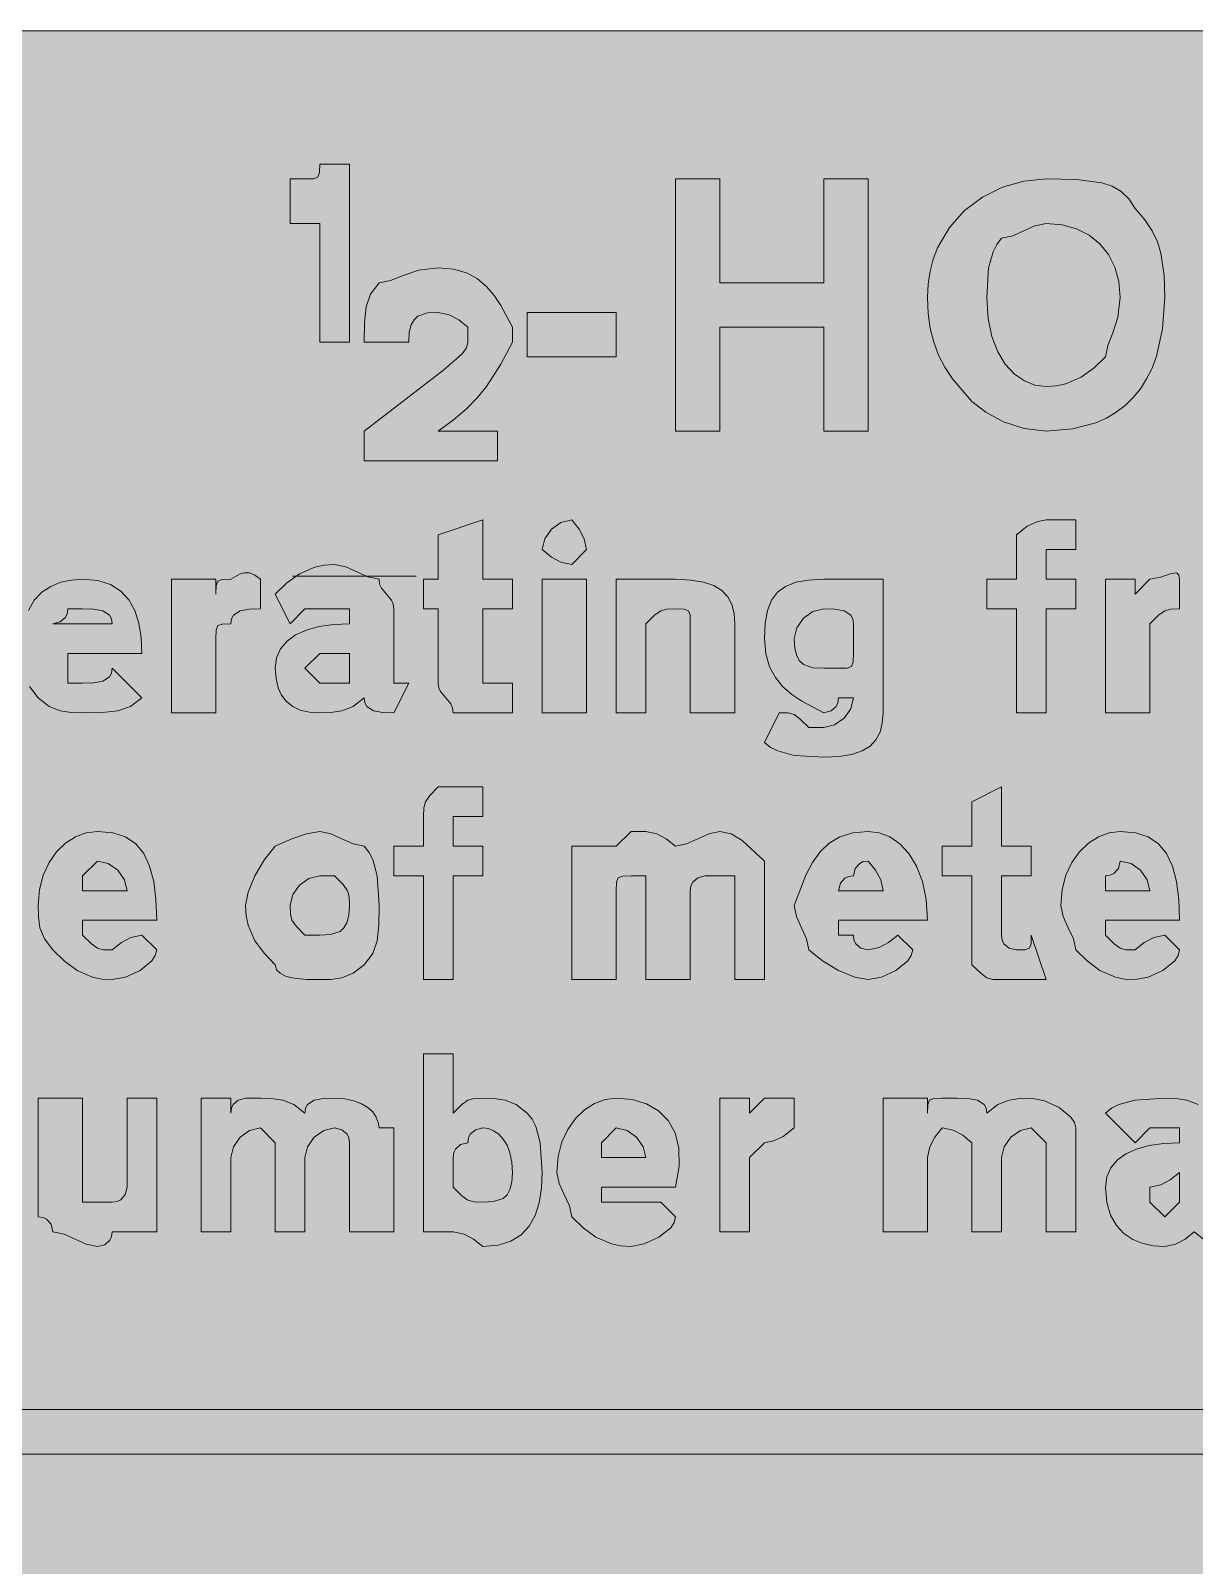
# Model space of a CAD drawing. Header units: metres. Extents: x 9 to 558, y 12 to 260.
# Drawn here: x 139.4 to 233.6, y 136.2 to 260.4 of the extents above; entities that cross this region are included whole.
import ezdxf

# ---------------------------------------------------------------- set-up
doc = ezdxf.new("R2010")
doc.units = ezdxf.units.M
for name, color, linetype, true_color in [('FILL_BLACK_000000', 7, 'Continuous', 0x000000), ('FILL_YELLOW_FFFF00', 7, 'Continuous', 0xffff00), ('STROKE_BLACK_000000', 7, 'Continuous', 0x000000)]:
    doc.layers.add(name, color=color, linetype=linetype, true_color=true_color)

msp = doc.modelspace()

# ---------------------------------------------------------------- hatches: boundary and pattern name
at = {"layer": 'FILL_BLACK_000000', "true_color": 0x000000}
h = msp.add_hatch(color=7, dxfattribs=at)
h.dxf.hatch_style = 1
h.paths.add_polyline_path([(162.81, 235.2), (162.81, 244.8), (160.41, 244.8), (160.41, 248.4), (161.61, 248.4), (162.3, 248.42), (162.66, 248.55), (162.79, 248.91), (162.81, 249.6), (165.21, 249.6), (165.21, 235.2), (162.81, 235.2)])
h = msp.add_hatch(color=7, dxfattribs=at)
h.dxf.hatch_style = 1
h.paths.add_polyline_path([(200.01, 240), (203.61, 240), (203.61, 248.4), (207.21, 248.4), (207.21, 228), (203.61, 228), (203.61, 236.4), (200.01, 236.4), (195.21, 236.4), (195.21, 228), (191.61, 228), (191.61, 248.4), (195.21, 248.4), (195.21, 240), (200.01, 240)])
h = msp.add_hatch(color=7, dxfattribs=at)
h.dxf.hatch_style = 1
h.paths.add_polyline_path([(226.11, 248.1), (226.95, 247.81), (227.68, 247.39), (228.3, 246.79), (228.81, 246), (229.6, 245.1), (230.2, 244.2), (230.62, 243.3), (230.91, 242.4), (231.17, 240.6), (231.21, 238.8), (231.04, 236.27), (230.55, 234.07), (230.19, 233.1), (229.75, 232.22), (229.24, 231.42), (228.66, 230.7), (228.01, 230.07), (227.28, 229.52), (226.5, 229.05), (225.64, 228.67), (223.75, 228.17), (221.61, 228), (219.83, 228.21), (218.16, 228.75), (216.72, 229.52), (215.61, 230.4), (214.03, 232.22), (213.42, 233.16), (212.91, 234.15), (212.52, 235.19), (212.23, 236.31), (212.07, 237.5), (212.01, 238.8), (212.07, 239.9), (212.23, 240.94), (212.48, 241.91), (212.83, 242.83), (213.78, 244.47), (215.01, 245.85), (216.46, 246.94), (218.08, 247.74), (219.82, 248.23), (221.61, 248.4), (224.08, 248.36), (226.11, 248.1)])
h.paths.add_polyline_path([(227.18, 241.26), (226.66, 242.28), (225.96, 243.15), (225.09, 243.85), (224.07, 244.37), (222.9, 244.69), (221.61, 244.8), (220.71, 244.61), (219.81, 244.2), (218.91, 243.79), (218.01, 243.6), (217.61, 243.1), (217.32, 242.51), (216.96, 241.2), (216.81, 238.8), (216.92, 237.11), (217.22, 235.65), (217.7, 234.41), (218.31, 233.4), (219.04, 232.61), (219.85, 232.05), (220.71, 231.71), (221.61, 231.6), (222.46, 231.65), (223.2, 231.81), (224.46, 232.35), (225.49, 233.12), (226.41, 234), (226.6, 234.92), (227.01, 235.95), (227.42, 237.21), (227.61, 238.8), (227.5, 240.09), (227.18, 241.26)], flags=16)
h = msp.add_hatch(color=7, dxfattribs=at)
h.dxf.hatch_style = 1
h.paths.add_polyline_path([(177.21, 228), (177.21, 225.6), (166.41, 225.6), (166.41, 228), (172.86, 232.95), (174.34, 234.24), (174.7, 234.74), (174.81, 235.2), (174.81, 236.4), (174.06, 237), (173.29, 237.41), (172.41, 237.6), (171.53, 237.56), (170.76, 237.3), (170.45, 237.01), (170.22, 236.59), (170.06, 235.99), (170.01, 235.2), (166.41, 235.2), (166.43, 236.79), (166.56, 238.05), (166.92, 239.08), (167.61, 240), (168.53, 240.19), (169.56, 240.6), (170.82, 241.01), (172.41, 241.2), (173.65, 241.09), (174.7, 240.79), (175.57, 240.31), (176.31, 239.7), (176.93, 238.97), (177.47, 238.16), (178.41, 236.4), (178.41, 235.2), (177.47, 233.4), (176.31, 231.6), (175.57, 230.7), (174.7, 229.8), (173.65, 228.9), (172.41, 228), (177.21, 228)])
h = msp.add_hatch(color=7, dxfattribs=at)
h.dxf.hatch_style = 1
h.paths.add_polyline_path([(186.81, 234), (179.61, 234), (179.61, 237.6), (186.81, 237.6), (186.81, 234)])
h = msp.add_hatch(color=7, dxfattribs=at)
h.dxf.hatch_style = 1
h.paths.add_polyline_path([(178.41, 216), (178.41, 213.6), (176.01, 213.6), (176.01, 208.8), (176.01, 207.6), (177.21, 207.6), (178.41, 207.6), (178.41, 205.2), (176.01, 205.2), (173.61, 205.2), (173.56, 205.6), (173.42, 205.91), (173.01, 206.4), (172.6, 206.89), (172.46, 207.2), (172.41, 207.6), (172.41, 213.6), (171.21, 213.6), (171.21, 216), (172.41, 216), (172.41, 219.6), (176.01, 220.8), (176.01, 216), (178.41, 216)])
h = msp.add_hatch(color=7, dxfattribs=at)
h.dxf.hatch_style = 1
h.paths.add_polyline_path([(183.21, 217.2), (182.33, 217.39), (181.56, 217.8), (180.81, 218.4), (181.02, 219.28), (181.56, 220.05), (182.33, 220.59), (183.21, 220.8), (183.81, 220.05), (184.22, 219.28), (184.41, 218.4), (183.21, 217.2)])
h = msp.add_hatch(color=7, dxfattribs=at)
h.dxf.hatch_style = 1
h.paths.add_polyline_path([(219.21, 205.2), (219.21, 213.6), (216.81, 213.6), (216.81, 216), (219.21, 216), (219.21, 218.4), (219.21, 219.6), (220.09, 220.29), (220.86, 220.65), (221.61, 220.8), (224.01, 220.8), (224.01, 218.4), (222.81, 218.4), (221.61, 218.4), (221.61, 217.2), (221.61, 216), (224.01, 216), (224.01, 213.6), (221.61, 213.6), (221.61, 205.2), (219.21, 205.2)])
h = msp.add_hatch(color=7, dxfattribs=at)
h.dxf.hatch_style = 1
h.paths.add_polyline_path([(150.81, 216), (154.41, 216), (154.41, 214.8), (154.43, 215.49), (154.56, 215.85), (154.92, 215.98), (155.61, 216), (156.36, 216.45), (156.72, 216.53), (157.13, 216.51), (157.56, 216.34), (158.01, 216), (158.01, 213.6), (157.13, 213.58), (156.36, 213.45), (155.82, 213.09), (155.66, 212.8), (155.61, 212.4), (154.92, 212.38), (154.56, 212.25), (154.43, 211.89), (154.41, 211.2), (154.41, 205.2), (150.81, 205.2), (150.81, 216)])
h = msp.add_hatch(color=7, dxfattribs=at)
h.dxf.hatch_style = 1
h.paths.add_polyline_path([(164.01, 213.6), (161.61, 213.6), (160.41, 212.4), (159.21, 214.8), (160.13, 215.68), (161.16, 216.45), (162.42, 216.99), (163.16, 217.15), (164.01, 217.2), (164.91, 217.01), (165.81, 216.6), (166.71, 216.19), (167.61, 216), (167.66, 215.6), (167.8, 215.29), (168.21, 214.8), (168.62, 214.31), (168.76, 214), (168.81, 213.6), (168.81, 207.6), (170.01, 207.6), (168.81, 205.2), (167.93, 205.22), (167.16, 205.35), (166.62, 205.71), (166.46, 206), (166.41, 206.4), (165.51, 205.71), (164.61, 205.35), (163.71, 205.22), (162.81, 205.2), (161.97, 205.26), (161.23, 205.42), (160.62, 205.71), (160.11, 206.1), (159.72, 206.61), (159.44, 207.22), (159.27, 207.96), (159.21, 208.8), (159.32, 209.64), (159.64, 210.37), (160.16, 210.99), (160.86, 211.5), (161.73, 211.89), (162.75, 212.17), (163.92, 212.34), (165.21, 212.4), (165.21, 213.6), (164.01, 213.6)])
h.paths.add_polyline_path([(164.01, 207.6), (165.21, 207.6), (165.21, 210), (162.81, 210), (161.61, 208.8), (162.81, 207.6), (164.01, 207.6)], flags=16)
h = msp.add_hatch(color=7, dxfattribs=at)
h.dxf.hatch_style = 1
h.paths.add_polyline_path([(226.41, 216), (228.81, 216), (228.81, 214.8), (230.01, 216), (230.89, 216.17), (231.66, 216.45), (232.2, 216.51), (232.36, 216.34), (232.41, 216), (232.41, 213.6), (231.7, 213.58), (231.21, 213.45), (230.72, 213.09), (230.01, 212.4), (230.01, 211.2), (230.01, 205.2), (226.41, 205.2), (226.41, 216)])
h = msp.add_hatch(color=7, dxfattribs=at)
h.dxf.hatch_style = 1
h.paths.add_polyline_path([(142.41, 208.8), (142.41, 207.6), (143.61, 207.6), (144.49, 207.62), (145.26, 207.75), (145.8, 208.11), (145.96, 208.4), (146.01, 208.8), (148.41, 206.4), (147.49, 205.71), (146.46, 205.35), (145.2, 205.22), (143.61, 205.2), (142.71, 205.22), (141.81, 205.35), (140.91, 205.71), (140.01, 206.4), (139.32, 207.32), (138.96, 208.35), (138.83, 209.61), (138.81, 211.2), (138.92, 212.44), (139.22, 213.47), (139.7, 214.3), (140.31, 214.95), (141.04, 215.43), (141.85, 215.76), (142.71, 215.94), (143.61, 216), (144.85, 215.89), (145.88, 215.57), (146.71, 215.05), (147.36, 214.35), (147.84, 213.48), (148.17, 212.46), (148.35, 211.29), (148.41, 210), (142.41, 210), (142.41, 208.8)])
h.paths.add_polyline_path([(145.96, 212.8), (145.8, 213.09), (145.26, 213.45), (144.49, 213.58), (143.61, 213.6), (142.41, 213.6), (142.36, 213.2), (142.22, 212.91), (141.81, 212.55), (141.21, 212.4), (146.01, 212.4), (145.96, 212.8)], flags=16)
h = msp.add_hatch(color=7, dxfattribs=at)
h.dxf.hatch_style = 1
h.paths.add_polyline_path([(180.81, 205.2), (180.81, 216), (184.41, 216), (184.41, 205.2), (180.81, 205.2)])
h = msp.add_hatch(color=7, dxfattribs=at)
h.dxf.hatch_style = 1
h.paths.add_polyline_path([(192.81, 205.2), (192.81, 211.2), (192.81, 212.4), (192.79, 213.09), (192.66, 213.45), (192.3, 213.58), (191.61, 213.6), (190.9, 213.58), (190.41, 213.45), (189.92, 213.09), (189.21, 212.4), (189.21, 205.2), (186.81, 205.2), (186.81, 216), (189.21, 216), (190.41, 216), (191.61, 216), (192.85, 215.94), (193.88, 215.77), (194.71, 215.49), (195.36, 215.1), (195.84, 214.59), (196.17, 213.97), (196.35, 213.24), (196.41, 212.4), (196.41, 205.2), (192.81, 205.2)])
h = msp.add_hatch(color=7, dxfattribs=at)
h.dxf.hatch_style = 1
h.paths.add_polyline_path([(208.17, 203.62), (207.84, 203.01), (207.36, 202.5), (206.71, 202.11), (205.88, 201.82), (204.85, 201.66), (203.61, 201.6), (201.21, 201.75), (199.9, 202.11), (199.31, 202.4), (198.81, 202.8), (200.01, 205.2), (200.72, 205.18), (201.21, 205.05), (201.7, 204.69), (202.41, 204), (203.61, 204), (204.49, 204.21), (205.26, 204.75), (205.8, 205.52), (206.01, 206.4), (204.81, 206.4), (204.76, 206), (204.62, 205.71), (204.21, 205.35), (203.61, 205.2), (201.85, 206.14), (201.04, 206.68), (200.31, 207.3), (199.7, 208.04), (199.22, 208.91), (198.92, 209.96), (198.81, 211.2), (198.87, 212.44), (199.05, 213.47), (199.38, 214.3), (199.86, 214.95), (200.51, 215.43), (201.34, 215.76), (202.37, 215.94), (203.61, 216), (206.01, 216), (208.41, 216), (208.41, 205.2), (208.35, 204.36), (208.17, 203.62)])
h.paths.add_polyline_path([(205.8, 213.09), (205.26, 213.45), (204.49, 213.58), (203.61, 213.6), (202.73, 213.39), (201.96, 212.85), (201.42, 212.08), (201.21, 211.2), (201.26, 210.41), (201.42, 209.81), (201.65, 209.39), (201.96, 209.1), (202.73, 208.84), (203.61, 208.8), (204.81, 208.8), (205.5, 208.82), (205.86, 208.95), (205.99, 209.31), (206.01, 210), (206.01, 212.4), (205.96, 212.8), (205.8, 213.09)], flags=16)
h = msp.add_hatch(color=7, dxfattribs=at)
h.dxf.hatch_style = 1
h.paths.add_polyline_path([(171.21, 183.6), (171.21, 192), (168.81, 192), (168.81, 194.4), (171.21, 194.4), (171.21, 196.8), (171.23, 197.51), (171.36, 198), (171.72, 198.49), (172.41, 199.2), (174.81, 199.2), (176.01, 199.2), (176.01, 196.8), (174.81, 196.8), (173.61, 196.8), (173.61, 195.6), (173.61, 194.4), (176.01, 194.4), (176.01, 192), (173.61, 192), (173.61, 183.6), (171.21, 183.6)])
h = msp.add_hatch(color=7, dxfattribs=at)
h.dxf.hatch_style = 1
h.paths.add_polyline_path([(220.41, 194.4), (220.41, 192), (218.01, 192), (218.01, 187.2), (218.06, 186.8), (218.2, 186.51), (218.61, 186.15), (219.21, 186), (219.9, 186.02), (220.26, 186.15), (220.39, 186.51), (220.41, 187.2), (221.61, 183.6), (218.01, 183.6), (217.3, 183.62), (216.81, 183.75), (216.32, 184.11), (215.61, 184.8), (215.61, 186), (215.61, 192), (213.21, 192), (213.21, 194.4), (215.61, 194.4), (215.61, 198), (218.01, 199.2), (218.01, 194.4), (220.41, 194.4)])
h = msp.add_hatch(color=7, dxfattribs=at)
h.dxf.hatch_style = 1
h.paths.add_polyline_path([(143.61, 187.2), (144.32, 186.51), (144.81, 186.15), (145.3, 186.02), (146.01, 186), (146.76, 186.6), (147.53, 187.01), (148.41, 187.2), (149.61, 186), (149.5, 185.55), (149.22, 185.12), (148.26, 184.35), (147.08, 183.81), (146.01, 183.6), (145.16, 183.65), (144.42, 183.81), (143.16, 184.35), (142.13, 185.12), (141.21, 186), (140.52, 186.9), (140.16, 187.8), (140.03, 188.7), (140.01, 189.6), (140.12, 190.89), (140.42, 192.06), (140.9, 193.08), (141.51, 193.95), (142.24, 194.65), (143.05, 195.17), (143.91, 195.49), (144.81, 195.6), (146.05, 195.49), (147.08, 195.15), (147.91, 194.59), (148.56, 193.8), (149.04, 192.79), (149.37, 191.55), (149.55, 190.09), (149.61, 188.4), (143.61, 188.4), (143.61, 187.2)])
h.paths.add_polyline_path([(147, 191.68), (146.46, 192.45), (145.69, 192.99), (144.81, 193.2), (143.61, 192), (143.61, 190.8), (147.21, 190.8), (147, 191.68)], flags=16)
h = msp.add_hatch(color=7, dxfattribs=at)
h.dxf.hatch_style = 1
h.paths.add_polyline_path([(167.46, 186.75), (167.1, 185.72), (166.41, 184.8), (165.51, 184.11), (164.61, 183.75), (163.71, 183.62), (162.81, 183.6), (161.74, 183.62), (160.56, 183.75), (160.03, 183.89), (159.6, 184.11), (159.32, 184.4), (159.21, 184.8), (158.33, 185.72), (157.56, 186.75), (157.02, 188.01), (156.86, 188.75), (156.81, 189.6), (157.02, 190.69), (157.56, 192), (158.33, 193.31), (159.21, 194.4), (160.56, 195), (161.74, 195.41), (162.81, 195.6), (163.71, 195.41), (164.61, 195), (165.51, 194.59), (166.41, 194.4), (166.81, 193.9), (167.1, 193.31), (167.46, 192), (167.61, 189.6), (167.59, 188.01), (167.46, 186.75)])
h.paths.add_polyline_path([(165.06, 190.8), (164.7, 191.29), (164.01, 192), (162.81, 192), (161.93, 191.79), (161.16, 191.25), (160.62, 190.48), (160.41, 189.6), (160.43, 188.89), (160.56, 188.4), (160.92, 187.91), (161.61, 187.2), (162.81, 187.2), (163.69, 187.24), (164.46, 187.5), (164.77, 187.79), (165, 188.21), (165.16, 188.81), (165.21, 189.6), (165.19, 190.31), (165.06, 190.8)], flags=16)
h = msp.add_hatch(color=7, dxfattribs=at)
h.dxf.hatch_style = 1
h.paths.add_polyline_path([(193.41, 191.85), (193, 191.49), (192.86, 191.2), (192.81, 190.8), (192.81, 183.6), (189.21, 183.6), (189.21, 192), (188.01, 192), (187.32, 191.98), (186.96, 191.85), (186.83, 191.49), (186.81, 190.8), (186.81, 183.6), (183.21, 183.6), (183.21, 194.4), (186.81, 194.4), (188.01, 195.6), (189.21, 195.6), (190.09, 195.41), (190.86, 195), (191.61, 194.4), (192.51, 194.59), (193.41, 195), (194.31, 195.41), (195.21, 195.6), (196.11, 195.39), (197.01, 194.85), (198.81, 193.2), (198.81, 192), (198.81, 183.6), (196.41, 183.6), (196.41, 192), (195.21, 192), (194.01, 192), (193.41, 191.85)])
h = msp.add_hatch(color=7, dxfattribs=at)
h.dxf.hatch_style = 1
h.paths.add_polyline_path([(204.81, 187.2), (206.01, 187.2), (206.06, 186.8), (206.2, 186.51), (206.61, 186.15), (207.21, 186), (208.09, 186.19), (208.86, 186.6), (209.61, 187.2), (210.81, 186), (210.7, 185.55), (210.42, 185.12), (209.46, 184.35), (208.28, 183.81), (207.21, 183.6), (206.12, 183.81), (204.81, 184.35), (203.5, 185.12), (202.41, 186), (202.22, 186.9), (201.81, 187.8), (201.4, 188.7), (201.21, 189.6), (202.15, 192.06), (202.69, 193.08), (203.31, 193.95), (204.05, 194.65), (204.92, 195.17), (205.97, 195.49), (207.21, 195.6), (208.11, 195.49), (208.97, 195.15), (209.78, 194.59), (210.51, 193.8), (211.12, 192.79), (211.6, 191.55), (211.9, 190.09), (212.01, 188.4), (204.81, 188.4), (204.81, 187.2)])
h.paths.add_polyline_path([(208.22, 191.68), (207.81, 192.45), (207.21, 193.2), (206.81, 193.15), (206.52, 193.01), (206.16, 192.6), (206.01, 192), (205.61, 191.95), (205.32, 191.81), (204.96, 191.4), (204.81, 190.8), (208.41, 190.8), (208.22, 191.68)], flags=16)
h = msp.add_hatch(color=7, dxfattribs=at)
h.dxf.hatch_style = 1
h.paths.add_polyline_path([(226.41, 187.2), (227.12, 186.51), (227.61, 186.15), (228.1, 186.02), (228.81, 186), (229.56, 186.6), (230.33, 187.01), (231.21, 187.2), (232.41, 186), (232.3, 185.55), (232.02, 185.12), (231.06, 184.35), (229.88, 183.81), (228.81, 183.6), (227.96, 183.65), (227.22, 183.81), (225.96, 184.35), (224.93, 185.12), (224.01, 186), (223.82, 186.9), (223.41, 187.8), (223, 188.7), (222.81, 189.6), (222.92, 190.89), (223.22, 192.06), (223.7, 193.08), (224.31, 193.95), (225.04, 194.65), (225.85, 195.17), (226.71, 195.49), (227.61, 195.6), (228.85, 195.49), (229.88, 195.15), (230.71, 194.59), (231.36, 193.8), (231.84, 192.79), (232.17, 191.55), (232.35, 190.09), (232.41, 188.4), (226.41, 188.4), (226.41, 187.2)])
h.paths.add_polyline_path([(229.8, 191.68), (229.26, 192.45), (228.49, 192.99), (227.61, 193.2), (227.46, 192.6), (227.1, 192.19), (226.81, 192.05), (226.41, 192), (226.41, 190.8), (230.01, 190.8), (229.8, 191.68)], flags=16)
h = msp.add_hatch(color=7, dxfattribs=at)
h.dxf.hatch_style = 1
h.paths.add_polyline_path([(174.49, 163.01), (173.61, 163.2), (171.21, 163.2), (171.21, 177.6), (173.61, 177.6), (173.61, 172.8), (174.32, 173.49), (174.81, 173.85), (175.3, 173.98), (176.01, 174), (176.91, 173.98), (177.81, 173.85), (178.71, 173.49), (179.61, 172.8), (180.01, 172.3), (180.3, 171.71), (180.66, 170.4), (180.81, 168), (180.75, 166.71), (180.57, 165.54), (180.24, 164.52), (179.76, 163.65), (179.11, 162.95), (178.28, 162.43), (177.25, 162.11), (176.01, 162), (175.26, 162.6), (174.49, 163.01)])
h.paths.add_polyline_path([(177.66, 165.9), (177.97, 166.19), (178.2, 166.61), (178.36, 167.21), (178.41, 168), (178.36, 168.84), (178.2, 169.57), (177.97, 170.19), (177.66, 170.7), (177.3, 171.09), (176.89, 171.37), (176.46, 171.54), (176.01, 171.6), (175.41, 171.45), (175, 171.09), (174.86, 170.8), (174.81, 170.4), (174.21, 170.25), (173.8, 169.89), (173.66, 169.6), (173.61, 169.2), (173.61, 166.8), (174.32, 166.11), (174.81, 165.75), (175.3, 165.62), (176.01, 165.6), (176.89, 165.64), (177.66, 165.9)], flags=16)
h = msp.add_hatch(color=7, dxfattribs=at)
h.dxf.hatch_style = 1
h.paths.add_polyline_path([(149.61, 174), (149.61, 163.2), (147.21, 163.2), (146.01, 163.2), (145.96, 162.8), (145.82, 162.51), (145.41, 162.15), (144.81, 162), (143.91, 162.19), (143.01, 162.6), (142.11, 163.01), (141.21, 163.2), (141.06, 163.8), (140.7, 164.21), (140.41, 164.35), (140.01, 164.4), (140.01, 165.6), (140.01, 174), (143.61, 174), (143.61, 166.8), (143.61, 165.6), (144.81, 165.6), (146.01, 165.6), (146.41, 165.65), (146.7, 165.79), (147.06, 166.2), (147.21, 166.8), (147.21, 174), (149.61, 174)])
h = msp.add_hatch(color=7, dxfattribs=at)
h.dxf.hatch_style = 1
h.paths.add_polyline_path([(163.13, 171.39), (162.36, 170.85), (161.82, 170.08), (161.61, 169.2), (161.61, 163.2), (159.21, 163.2), (159.21, 170.4), (158.01, 171.6), (157.13, 171.39), (156.36, 170.85), (155.82, 170.08), (155.61, 169.2), (155.61, 163.2), (153.21, 163.2), (153.21, 174), (155.61, 174), (155.61, 172.8), (155.66, 173.2), (155.8, 173.49), (156.21, 173.85), (156.81, 174), (158.01, 174), (158.91, 173.98), (159.81, 173.85), (160.71, 173.49), (161.61, 172.8), (161.66, 173.2), (161.82, 173.49), (162.36, 173.85), (163.13, 173.98), (164.01, 174), (164.85, 173.95), (165.58, 173.79), (166.2, 173.56), (166.71, 173.25), (167.1, 172.89), (167.38, 172.48), (167.55, 172.05), (167.61, 171.6), (168.81, 171.6), (168.81, 170.4), (168.81, 163.2), (165.21, 163.2), (165.21, 170.4), (165.16, 170.8), (165.02, 171.09), (164.61, 171.45), (164.01, 171.6), (163.13, 171.39)])
h = msp.add_hatch(color=7, dxfattribs=at)
h.dxf.hatch_style = 1
h.paths.add_polyline_path([(185.61, 165.6), (188.01, 165.6), (190.41, 165.6), (191.61, 164.4), (191.5, 163.95), (191.22, 163.52), (190.26, 162.75), (189.08, 162.21), (188.01, 162), (187.16, 162.05), (186.42, 162.21), (185.16, 162.75), (184.13, 163.52), (183.21, 164.4), (183.02, 165.3), (182.61, 166.2), (182.2, 167.1), (182.01, 168), (182.12, 169.29), (182.42, 170.46), (182.9, 171.48), (183.51, 172.35), (184.24, 173.05), (185.05, 173.57), (185.91, 173.89), (186.81, 174), (188.1, 173.89), (189.25, 173.55), (190.23, 172.99), (191.01, 172.2), (191.57, 171.19), (191.87, 169.95), (191.9, 168.49), (191.61, 166.8), (185.61, 166.8), (185.61, 165.6)])
h.paths.add_polyline_path([(189, 170.08), (188.46, 170.85), (187.69, 171.39), (186.81, 171.6), (185.61, 170.4), (185.61, 169.2), (189.21, 169.2), (189, 170.08)], flags=16)
h = msp.add_hatch(color=7, dxfattribs=at)
h.dxf.hatch_style = 1
h.paths.add_polyline_path([(195.21, 174), (197.61, 174), (197.61, 172.8), (198.81, 174), (201.21, 174), (201.21, 171.6), (200.33, 170.91), (199.56, 170.55), (198.81, 170.4), (197.61, 169.2), (197.61, 163.2), (195.21, 163.2), (195.21, 174)])
h = msp.add_hatch(color=7, dxfattribs=at)
h.dxf.hatch_style = 1
h.paths.add_polyline_path([(219.53, 171.39), (218.76, 170.85), (218.22, 170.08), (218.01, 169.2), (218.01, 163.2), (215.61, 163.2), (215.61, 170.4), (214.86, 171), (214.09, 171.41), (213.21, 171.6), (212.61, 170.85), (212.2, 170.08), (212.01, 169.2), (212.01, 163.2), (208.41, 163.2), (208.41, 174), (212.01, 174), (212.01, 172.8), (212.03, 173.49), (212.16, 173.85), (212.52, 173.98), (213.21, 174), (214.41, 174), (215.29, 173.98), (216.06, 173.85), (216.6, 173.49), (216.76, 173.2), (216.81, 172.8), (217.71, 173.49), (218.61, 173.85), (219.51, 173.98), (220.41, 174), (221.48, 173.79), (222.66, 173.25), (223.62, 172.48), (223.9, 172.05), (224.01, 171.6), (224.01, 170.4), (224.01, 163.2), (221.61, 163.2), (221.61, 170.4), (220.41, 171.6), (219.53, 171.39)])
h = msp.add_hatch(color=7, dxfattribs=at)
h.dxf.hatch_style = 1
h.paths.add_polyline_path([(231.21, 171.6), (230.01, 171.6), (228.81, 170.4), (226.41, 172.8), (226.91, 173.2), (227.5, 173.49), (228.81, 173.85), (231.21, 174), (232.11, 173.98), (233.01, 173.85), (233.91, 173.49), (234.81, 172.8), (235.21, 172.75), (235.5, 172.59), (235.86, 172.05), (235.99, 171.28), (236.01, 170.4), (236.01, 165.6), (236.01, 164.4), (237.21, 164.4), (236.01, 162), (235.13, 162.19), (234.36, 162.6), (233.61, 163.2), (232.86, 162.6), (232.09, 162.19), (231.21, 162), (230.31, 162.06), (229.45, 162.24), (228.64, 162.57), (227.91, 163.05), (227.3, 163.7), (226.82, 164.53), (226.52, 165.56), (226.41, 166.8), (226.52, 167.64), (226.84, 168.37), (227.36, 168.99), (228.06, 169.5), (228.93, 169.89), (229.95, 170.17), (231.12, 170.34), (232.41, 170.4), (232.41, 171.6), (231.21, 171.6)])
h.paths.add_polyline_path([(232.41, 165.6), (232.41, 168), (231.66, 167.4), (230.89, 166.99), (230.01, 166.8), (230.01, 165.6), (231.21, 164.4), (232.41, 165.6)], flags=16)
h = msp.add_hatch(color=7, dxfattribs=at)
h.dxf.hatch_style = 1
h.paths.add_polyline_path([(504.81, 145.2), (71.61, 145.2), (76.41, 140.4), (69.21, 140.4), (62.01, 146.4), (69.21, 153.6), (76.41, 153.6), (71.61, 148.8), (504.81, 148.8), (504.81, 145.2)])
at = {"layer": 'FILL_YELLOW_FFFF00', "true_color": 0xffff00}
h = msp.add_hatch(color=7, dxfattribs=at)
h.dxf.hatch_style = 1
h.paths.add_polyline_path([(551.26, 260.35), (552.02, 260.19), (553.41, 259.65), (556.41, 258), (556.81, 257.5), (557.1, 256.91), (557.46, 255.6), (557.61, 253.2), (557.61, 19.2), (557.61, 16.8), (557.56, 16.4), (557.42, 16.09), (557.01, 15.6), (556.6, 15.11), (556.46, 14.8), (556.41, 14.4), (553.41, 12.75), (552.02, 12.21), (551.26, 12.05), (550.41, 12), (16.41, 12), (15.53, 12.02), (14.76, 12.15), (14.22, 12.51), (14.06, 12.8), (14.01, 13.2), (13.13, 13.22), (12.36, 13.35), (11.82, 13.71), (11.66, 14), (11.61, 14.4), (10.82, 14.9), (10.22, 15.49), (9.8, 16.13), (9.51, 16.8), (9.25, 18.11), (9.21, 19.2), (9.21, 253.2), (9.21, 255.6), (9.92, 256.48), (10.41, 257.25), (10.9, 257.79), (11.21, 257.95), (11.61, 258), (11.66, 258.4), (11.82, 258.71), (12.36, 259.2), (13.13, 259.69), (14.01, 260.4), (16.41, 260.4), (550.41, 260.4), (551.26, 260.35)])

# ---------------------------------------------------------------- linework, layer by layer
at = {"layer": 'FILL_BLACK_000000', "lineweight": 0, "true_color": 0x000000}
for points in [[(162.81, 235.2), (162.81, 244.8), (160.41, 244.8), (160.41, 248.4), (161.61, 248.4), (162.3, 248.42), (162.66, 248.55), (162.79, 248.91), (162.81, 249.6), (165.21, 249.6), (165.21, 235.2)], [(200.01, 240), (203.61, 240), (203.61, 248.4), (207.21, 248.4), (207.21, 228), (203.61, 228), (203.61, 236.4), (200.01, 236.4), (195.21, 236.4), (195.21, 228), (191.61, 228), (191.61, 248.4), (195.21, 248.4), (195.21, 240)], [(226.11, 248.1), (226.95, 247.81), (227.68, 247.39), (228.3, 246.79), (228.81, 246), (229.6, 245.1), (230.2, 244.2), (230.62, 243.3), (230.91, 242.4), (231.17, 240.6), (231.21, 238.8), (231.04, 236.27), (230.55, 234.07), (230.19, 233.1), (229.75, 232.22), (229.24, 231.42), (228.66, 230.7), (228.01, 230.07), (227.28, 229.52), (226.5, 229.05), (225.64, 228.67), (223.75, 228.17), (221.61, 228), (219.83, 228.21), (218.16, 228.75), (216.72, 229.52), (215.61, 230.4), (214.03, 232.22), (213.42, 233.16), (212.91, 234.15), (212.52, 235.19), (212.23, 236.31), (212.07, 237.5), (212.01, 238.8), (212.07, 239.9), (212.23, 240.94), (212.48, 241.91), (212.83, 242.83), (213.78, 244.47), (215.01, 245.85), (216.46, 246.94), (218.08, 247.74), (219.82, 248.23), (221.61, 248.4), (224.08, 248.36)], [(227.18, 241.26), (226.66, 242.28), (225.96, 243.15), (225.09, 243.85), (224.07, 244.37), (222.9, 244.69), (221.61, 244.8), (220.71, 244.61), (219.81, 244.2), (218.91, 243.79), (218.01, 243.6), (217.61, 243.1), (217.32, 242.51), (216.96, 241.2), (216.81, 238.8), (216.92, 237.11), (217.22, 235.65), (217.7, 234.41), (218.31, 233.4), (219.04, 232.61), (219.85, 232.05), (220.71, 231.71), (221.61, 231.6), (222.46, 231.65), (223.2, 231.81), (224.46, 232.35), (225.49, 233.12), (226.41, 234), (226.6, 234.92), (227.01, 235.95), (227.42, 237.21), (227.61, 238.8), (227.5, 240.09)], [(177.21, 228), (177.21, 225.6), (166.41, 225.6), (166.41, 228), (172.86, 232.95), (174.34, 234.24), (174.7, 234.74), (174.81, 235.2), (174.81, 236.4), (174.06, 237), (173.29, 237.41), (172.41, 237.6), (171.53, 237.56), (170.76, 237.3), (170.45, 237.01), (170.22, 236.59), (170.06, 235.99), (170.01, 235.2), (166.41, 235.2), (166.43, 236.79), (166.56, 238.05), (166.92, 239.08), (167.61, 240), (168.53, 240.19), (169.56, 240.6), (170.82, 241.01), (172.41, 241.2), (173.65, 241.09), (174.7, 240.79), (175.57, 240.31), (176.31, 239.7), (176.93, 238.97), (177.47, 238.16), (178.41, 236.4), (178.41, 235.2), (177.47, 233.4), (176.31, 231.6), (175.57, 230.7), (174.7, 229.8), (173.65, 228.9), (172.41, 228)], [(186.81, 234), (179.61, 234), (179.61, 237.6), (186.81, 237.6)], [(178.41, 216), (178.41, 213.6), (176.01, 213.6), (176.01, 208.8), (176.01, 207.6), (177.21, 207.6), (178.41, 207.6), (178.41, 205.2), (176.01, 205.2), (173.61, 205.2), (173.56, 205.6), (173.42, 205.91), (173.01, 206.4), (172.6, 206.89), (172.46, 207.2), (172.41, 207.6), (172.41, 213.6), (171.21, 213.6), (171.21, 216), (172.41, 216), (172.41, 219.6), (176.01, 220.8), (176.01, 216)], [(183.21, 217.2), (182.33, 217.39), (181.56, 217.8), (180.81, 218.4), (181.02, 219.28), (181.56, 220.05), (182.33, 220.59), (183.21, 220.8), (183.81, 220.05), (184.22, 219.28), (184.41, 218.4)], [(219.21, 205.2), (219.21, 213.6), (216.81, 213.6), (216.81, 216), (219.21, 216), (219.21, 218.4), (219.21, 219.6), (220.09, 220.29), (220.86, 220.65), (221.61, 220.8), (224.01, 220.8), (224.01, 218.4), (222.81, 218.4), (221.61, 218.4), (221.61, 217.2), (221.61, 216), (224.01, 216), (224.01, 213.6), (221.61, 213.6), (221.61, 205.2)], [(150.81, 216), (154.41, 216), (154.41, 214.8), (154.43, 215.49), (154.56, 215.85), (154.92, 215.98), (155.61, 216), (156.36, 216.45), (156.72, 216.53), (157.13, 216.51), (157.56, 216.34), (158.01, 216), (158.01, 213.6), (157.13, 213.58), (156.36, 213.45), (155.82, 213.09), (155.66, 212.8), (155.61, 212.4), (154.92, 212.38), (154.56, 212.25), (154.43, 211.89), (154.41, 211.2), (154.41, 205.2), (150.81, 205.2)], [(164.01, 213.6), (161.61, 213.6), (160.41, 212.4), (159.21, 214.8), (160.13, 215.68), (161.16, 216.45), (162.42, 216.99), (163.16, 217.15), (164.01, 217.2), (164.91, 217.01), (165.81, 216.6), (166.71, 216.19), (167.61, 216), (167.66, 215.6), (167.8, 215.29), (168.21, 214.8), (168.62, 214.31), (168.76, 214), (168.81, 213.6), (168.81, 207.6), (170.01, 207.6), (168.81, 205.2), (167.93, 205.22), (167.16, 205.35), (166.62, 205.71), (166.46, 206), (166.41, 206.4), (165.51, 205.71), (164.61, 205.35), (163.71, 205.22), (162.81, 205.2), (161.97, 205.26), (161.23, 205.42), (160.62, 205.71), (160.11, 206.1), (159.72, 206.61), (159.44, 207.22), (159.27, 207.96), (159.21, 208.8), (159.32, 209.64), (159.64, 210.37), (160.16, 210.99), (160.86, 211.5), (161.73, 211.89), (162.75, 212.17), (163.92, 212.34), (165.21, 212.4), (165.21, 213.6)], [(226.41, 216), (228.81, 216), (228.81, 214.8), (230.01, 216), (230.89, 216.17), (231.66, 216.45), (232.2, 216.51), (232.36, 216.34), (232.41, 216), (232.41, 213.6), (231.7, 213.58), (231.21, 213.45), (230.72, 213.09), (230.01, 212.4), (230.01, 211.2), (230.01, 205.2), (226.41, 205.2)], [(180.81, 205.2), (180.81, 216), (184.41, 216), (184.41, 205.2)], [(192.81, 205.2), (192.81, 211.2), (192.81, 212.4), (192.79, 213.09), (192.66, 213.45), (192.3, 213.58), (191.61, 213.6), (190.9, 213.58), (190.41, 213.45), (189.92, 213.09), (189.21, 212.4), (189.21, 205.2), (186.81, 205.2), (186.81, 216), (189.21, 216), (190.41, 216), (191.61, 216), (192.85, 215.94), (193.88, 215.77), (194.71, 215.49), (195.36, 215.1), (195.84, 214.59), (196.17, 213.97), (196.35, 213.24), (196.41, 212.4), (196.41, 205.2)], [(208.17, 203.62), (207.84, 203.01), (207.36, 202.5), (206.71, 202.11), (205.88, 201.82), (204.85, 201.66), (203.61, 201.6), (201.21, 201.75), (199.9, 202.11), (199.31, 202.4), (198.81, 202.8), (200.01, 205.2), (200.72, 205.18), (201.21, 205.05), (201.7, 204.69), (202.41, 204), (203.61, 204), (204.49, 204.21), (205.26, 204.75), (205.8, 205.52), (206.01, 206.4), (204.81, 206.4), (204.76, 206), (204.62, 205.71), (204.21, 205.35), (203.61, 205.2), (201.85, 206.14), (201.04, 206.68), (200.31, 207.3), (199.7, 208.04), (199.22, 208.91), (198.92, 209.96), (198.81, 211.2), (198.87, 212.44), (199.05, 213.47), (199.38, 214.3), (199.86, 214.95), (200.51, 215.43), (201.34, 215.76), (202.37, 215.94), (203.61, 216), (206.01, 216), (208.41, 216), (208.41, 205.2), (208.35, 204.36)], [(145.96, 212.8), (145.8, 213.09), (145.26, 213.45), (144.49, 213.58), (143.61, 213.6), (142.41, 213.6), (142.36, 213.2), (142.22, 212.91), (141.81, 212.55), (141.21, 212.4), (146.01, 212.4)], [(205.8, 213.09), (205.26, 213.45), (204.49, 213.58), (203.61, 213.6), (202.73, 213.39), (201.96, 212.85), (201.42, 212.08), (201.21, 211.2), (201.26, 210.41), (201.42, 209.81), (201.65, 209.39), (201.96, 209.1), (202.73, 208.84), (203.61, 208.8), (204.81, 208.8), (205.5, 208.82), (205.86, 208.95), (205.99, 209.31), (206.01, 210), (206.01, 212.4), (205.96, 212.8)], [(164.01, 207.6), (165.21, 207.6), (165.21, 210), (162.81, 210), (161.61, 208.8), (162.81, 207.6)], [(171.21, 183.6), (171.21, 192), (168.81, 192), (168.81, 194.4), (171.21, 194.4), (171.21, 196.8), (171.23, 197.51), (171.36, 198), (171.72, 198.49), (172.41, 199.2), (174.81, 199.2), (176.01, 199.2), (176.01, 196.8), (174.81, 196.8), (173.61, 196.8), (173.61, 195.6), (173.61, 194.4), (176.01, 194.4), (176.01, 192), (173.61, 192), (173.61, 183.6)], [(220.41, 194.4), (220.41, 192), (218.01, 192), (218.01, 187.2), (218.06, 186.8), (218.2, 186.51), (218.61, 186.15), (219.21, 186), (219.9, 186.02), (220.26, 186.15), (220.39, 186.51), (220.41, 187.2), (221.61, 183.6), (218.01, 183.6), (217.3, 183.62), (216.81, 183.75), (216.32, 184.11), (215.61, 184.8), (215.61, 186), (215.61, 192), (213.21, 192), (213.21, 194.4), (215.61, 194.4), (215.61, 198), (218.01, 199.2), (218.01, 194.4)], [(143.61, 187.2), (144.32, 186.51), (144.81, 186.15), (145.3, 186.02), (146.01, 186), (146.76, 186.6), (147.53, 187.01), (148.41, 187.2), (149.61, 186), (149.5, 185.55), (149.22, 185.12), (148.26, 184.35), (147.08, 183.81), (146.01, 183.6), (145.16, 183.65), (144.42, 183.81), (143.16, 184.35), (142.13, 185.12), (141.21, 186), (140.52, 186.9), (140.16, 187.8), (140.03, 188.7), (140.01, 189.6), (140.12, 190.89), (140.42, 192.06), (140.9, 193.08), (141.51, 193.95), (142.24, 194.65), (143.05, 195.17), (143.91, 195.49), (144.81, 195.6), (146.05, 195.49), (147.08, 195.15), (147.91, 194.59), (148.56, 193.8), (149.04, 192.79), (149.37, 191.55), (149.55, 190.09), (149.61, 188.4), (143.61, 188.4)], [(167.46, 186.75), (167.1, 185.72), (166.41, 184.8), (165.51, 184.11), (164.61, 183.75), (163.71, 183.62), (162.81, 183.6), (161.74, 183.62), (160.56, 183.75), (160.03, 183.89), (159.6, 184.11), (159.32, 184.4), (159.21, 184.8), (158.33, 185.72), (157.56, 186.75), (157.02, 188.01), (156.86, 188.75), (156.81, 189.6), (157.02, 190.69), (157.56, 192), (158.33, 193.31), (159.21, 194.4), (160.56, 195), (161.74, 195.41), (162.81, 195.6), (163.71, 195.41), (164.61, 195), (165.51, 194.59), (166.41, 194.4), (166.81, 193.9), (167.1, 193.31), (167.46, 192), (167.61, 189.6), (167.59, 188.01)], [(193.41, 191.85), (193, 191.49), (192.86, 191.2), (192.81, 190.8), (192.81, 183.6), (189.21, 183.6), (189.21, 192), (188.01, 192), (187.32, 191.98), (186.96, 191.85), (186.83, 191.49), (186.81, 190.8), (186.81, 183.6), (183.21, 183.6), (183.21, 194.4), (186.81, 194.4), (188.01, 195.6), (189.21, 195.6), (190.09, 195.41), (190.86, 195), (191.61, 194.4), (192.51, 194.59), (193.41, 195), (194.31, 195.41), (195.21, 195.6), (196.11, 195.39), (197.01, 194.85), (198.81, 193.2), (198.81, 192), (198.81, 183.6), (196.41, 183.6), (196.41, 192), (195.21, 192), (194.01, 192)], [(204.81, 187.2), (206.01, 187.2), (206.06, 186.8), (206.2, 186.51), (206.61, 186.15), (207.21, 186), (208.09, 186.19), (208.86, 186.6), (209.61, 187.2), (210.81, 186), (210.7, 185.55), (210.42, 185.12), (209.46, 184.35), (208.28, 183.81), (207.21, 183.6), (206.12, 183.81), (204.81, 184.35), (203.5, 185.12), (202.41, 186), (202.22, 186.9), (201.81, 187.8), (201.4, 188.7), (201.21, 189.6), (202.15, 192.06), (202.69, 193.08), (203.31, 193.95), (204.05, 194.65), (204.92, 195.17), (205.97, 195.49), (207.21, 195.6), (208.11, 195.49), (208.97, 195.15), (209.78, 194.59), (210.51, 193.8), (211.12, 192.79), (211.6, 191.55), (211.9, 190.09), (212.01, 188.4), (204.81, 188.4)], [(226.41, 187.2), (227.12, 186.51), (227.61, 186.15), (228.1, 186.02), (228.81, 186), (229.56, 186.6), (230.33, 187.01), (231.21, 187.2), (232.41, 186), (232.3, 185.55), (232.02, 185.12), (231.06, 184.35), (229.88, 183.81), (228.81, 183.6), (227.96, 183.65), (227.22, 183.81), (225.96, 184.35), (224.93, 185.12), (224.01, 186), (223.82, 186.9), (223.41, 187.8), (223, 188.7), (222.81, 189.6), (222.92, 190.89), (223.22, 192.06), (223.7, 193.08), (224.31, 193.95), (225.04, 194.65), (225.85, 195.17), (226.71, 195.49), (227.61, 195.6), (228.85, 195.49), (229.88, 195.15), (230.71, 194.59), (231.36, 193.8), (231.84, 192.79), (232.17, 191.55), (232.35, 190.09), (232.41, 188.4), (226.41, 188.4)], [(147, 191.68), (146.46, 192.45), (145.69, 192.99), (144.81, 193.2), (143.61, 192), (143.61, 190.8), (147.21, 190.8)], [(208.22, 191.68), (207.81, 192.45), (207.21, 193.2), (206.81, 193.15), (206.52, 193.01), (206.16, 192.6), (206.01, 192), (205.61, 191.95), (205.32, 191.81), (204.96, 191.4), (204.81, 190.8), (208.41, 190.8)], [(229.8, 191.68), (229.26, 192.45), (228.49, 192.99), (227.61, 193.2), (227.46, 192.6), (227.1, 192.19), (226.81, 192.05), (226.41, 192), (226.41, 190.8), (230.01, 190.8)], [(165.06, 190.8), (164.7, 191.29), (164.01, 192), (162.81, 192), (161.93, 191.79), (161.16, 191.25), (160.62, 190.48), (160.41, 189.6), (160.43, 188.89), (160.56, 188.4), (160.92, 187.91), (161.61, 187.2), (162.81, 187.2), (163.69, 187.24), (164.46, 187.5), (164.77, 187.79), (165, 188.21), (165.16, 188.81), (165.21, 189.6), (165.19, 190.31)], [(174.49, 163.01), (173.61, 163.2), (171.21, 163.2), (171.21, 177.6), (173.61, 177.6), (173.61, 172.8), (174.32, 173.49), (174.81, 173.85), (175.3, 173.98), (176.01, 174), (176.91, 173.98), (177.81, 173.85), (178.71, 173.49), (179.61, 172.8), (180.01, 172.3), (180.3, 171.71), (180.66, 170.4), (180.81, 168), (180.75, 166.71), (180.57, 165.54), (180.24, 164.52), (179.76, 163.65), (179.11, 162.95), (178.28, 162.43), (177.25, 162.11), (176.01, 162), (175.26, 162.6)], [(149.61, 174), (149.61, 163.2), (147.21, 163.2), (146.01, 163.2), (145.96, 162.8), (145.82, 162.51), (145.41, 162.15), (144.81, 162), (143.91, 162.19), (143.01, 162.6), (142.11, 163.01), (141.21, 163.2), (141.06, 163.8), (140.7, 164.21), (140.41, 164.35), (140.01, 164.4), (140.01, 165.6), (140.01, 174), (143.61, 174), (143.61, 166.8), (143.61, 165.6), (144.81, 165.6), (146.01, 165.6), (146.41, 165.65), (146.7, 165.79), (147.06, 166.2), (147.21, 166.8), (147.21, 174)], [(163.13, 171.39), (162.36, 170.85), (161.82, 170.08), (161.61, 169.2), (161.61, 163.2), (159.21, 163.2), (159.21, 170.4), (158.01, 171.6), (157.13, 171.39), (156.36, 170.85), (155.82, 170.08), (155.61, 169.2), (155.61, 163.2), (153.21, 163.2), (153.21, 174), (155.61, 174), (155.61, 172.8), (155.66, 173.2), (155.8, 173.49), (156.21, 173.85), (156.81, 174), (158.01, 174), (158.91, 173.98), (159.81, 173.85), (160.71, 173.49), (161.61, 172.8), (161.66, 173.2), (161.82, 173.49), (162.36, 173.85), (163.13, 173.98), (164.01, 174), (164.85, 173.95), (165.58, 173.79), (166.2, 173.56), (166.71, 173.25), (167.1, 172.89), (167.38, 172.48), (167.55, 172.05), (167.61, 171.6), (168.81, 171.6), (168.81, 170.4), (168.81, 163.2), (165.21, 163.2), (165.21, 170.4), (165.16, 170.8), (165.02, 171.09), (164.61, 171.45), (164.01, 171.6)], [(185.61, 165.6), (188.01, 165.6), (190.41, 165.6), (191.61, 164.4), (191.5, 163.95), (191.22, 163.52), (190.26, 162.75), (189.08, 162.21), (188.01, 162), (187.16, 162.05), (186.42, 162.21), (185.16, 162.75), (184.13, 163.52), (183.21, 164.4), (183.02, 165.3), (182.61, 166.2), (182.2, 167.1), (182.01, 168), (182.12, 169.29), (182.42, 170.46), (182.9, 171.48), (183.51, 172.35), (184.24, 173.05), (185.05, 173.57), (185.91, 173.89), (186.81, 174), (188.1, 173.89), (189.25, 173.55), (190.23, 172.99), (191.01, 172.2), (191.57, 171.19), (191.87, 169.95), (191.9, 168.49), (191.61, 166.8), (185.61, 166.8)], [(195.21, 174), (197.61, 174), (197.61, 172.8), (198.81, 174), (201.21, 174), (201.21, 171.6), (200.33, 170.91), (199.56, 170.55), (198.81, 170.4), (197.61, 169.2), (197.61, 163.2), (195.21, 163.2)], [(219.53, 171.39), (218.76, 170.85), (218.22, 170.08), (218.01, 169.2), (218.01, 163.2), (215.61, 163.2), (215.61, 170.4), (214.86, 171), (214.09, 171.41), (213.21, 171.6), (212.61, 170.85), (212.2, 170.08), (212.01, 169.2), (212.01, 163.2), (208.41, 163.2), (208.41, 174), (212.01, 174), (212.01, 172.8), (212.03, 173.49), (212.16, 173.85), (212.52, 173.98), (213.21, 174), (214.41, 174), (215.29, 173.98), (216.06, 173.85), (216.6, 173.49), (216.76, 173.2), (216.81, 172.8), (217.71, 173.49), (218.61, 173.85), (219.51, 173.98), (220.41, 174), (221.48, 173.79), (222.66, 173.25), (223.62, 172.48), (223.9, 172.05), (224.01, 171.6), (224.01, 170.4), (224.01, 163.2), (221.61, 163.2), (221.61, 170.4), (220.41, 171.6)], [(177.66, 165.9), (177.97, 166.19), (178.2, 166.61), (178.36, 167.21), (178.41, 168), (178.36, 168.84), (178.2, 169.57), (177.97, 170.19), (177.66, 170.7), (177.3, 171.09), (176.89, 171.37), (176.46, 171.54), (176.01, 171.6), (175.41, 171.45), (175, 171.09), (174.86, 170.8), (174.81, 170.4), (174.21, 170.25), (173.8, 169.89), (173.66, 169.6), (173.61, 169.2), (173.61, 166.8), (174.32, 166.11), (174.81, 165.75), (175.3, 165.62), (176.01, 165.6), (176.89, 165.64)], [(189, 170.08), (188.46, 170.85), (187.69, 171.39), (186.81, 171.6), (185.61, 170.4), (185.61, 169.2), (189.21, 169.2)], [(232.41, 165.6), (232.41, 168), (231.66, 167.4), (230.89, 166.99), (230.01, 166.8), (230.01, 165.6), (231.21, 164.4)], [(504.81, 145.2), (71.61, 145.2), (76.41, 140.4), (69.21, 140.4), (62.01, 146.4), (69.21, 153.6), (76.41, 153.6), (71.61, 148.8), (504.81, 148.8)]]:
    msp.add_lwpolyline(points, close=True, dxfattribs=at)
for points in [[(139.22, 213.47), (139.7, 214.3), (140.31, 214.95), (141.04, 215.43), (141.85, 215.76), (142.71, 215.94), (143.61, 216), (144.85, 215.89), (145.88, 215.57), (146.71, 215.05), (147.36, 214.35), (147.84, 213.48), (148.17, 212.46), (148.35, 211.29), (148.41, 210), (142.41, 210), (142.41, 208.8), (142.41, 207.6), (143.61, 207.6), (144.49, 207.62), (145.26, 207.75), (145.8, 208.11), (145.96, 208.4), (146.01, 208.8), (148.41, 206.4), (147.49, 205.71), (146.46, 205.35), (145.2, 205.22), (143.61, 205.2), (142.71, 205.22), (141.81, 205.35), (140.91, 205.71), (140.01, 206.4), (139.32, 207.32)], [(234.36, 162.6), (233.61, 163.2), (232.86, 162.6), (232.09, 162.19), (231.21, 162), (230.31, 162.06), (229.45, 162.24), (228.64, 162.57), (227.91, 163.05), (227.3, 163.7), (226.82, 164.53), (226.52, 165.56), (226.41, 166.8), (226.52, 167.64), (226.84, 168.37), (227.36, 168.99), (228.06, 169.5), (228.93, 169.89), (229.95, 170.17), (231.12, 170.34), (232.41, 170.4), (232.41, 171.6), (231.21, 171.6), (230.01, 171.6), (228.81, 170.4), (226.41, 172.8), (226.91, 173.2), (227.5, 173.49), (228.81, 173.85), (231.21, 174), (232.11, 173.98), (233.01, 173.85), (233.91, 173.49)]]:
    msp.add_lwpolyline(points, dxfattribs=at)
at = {"layer": 'FILL_YELLOW_FFFF00', "lineweight": 0, "true_color": 0xffff00}
msp.add_lwpolyline([(16.41, 260.4), (550.41, 260.4)], dxfattribs=at)
at = {"layer": 'STROKE_BLACK_000000', "lineweight": 0, "true_color": 0x000000}
for points in [[(160.61, 216.24), (170.61, 216.24)], [(230.61, 166.24), (230.61, 166.24)]]:
    msp.add_lwpolyline(points, dxfattribs=at)

doc.saveas('drawing.dxf')
